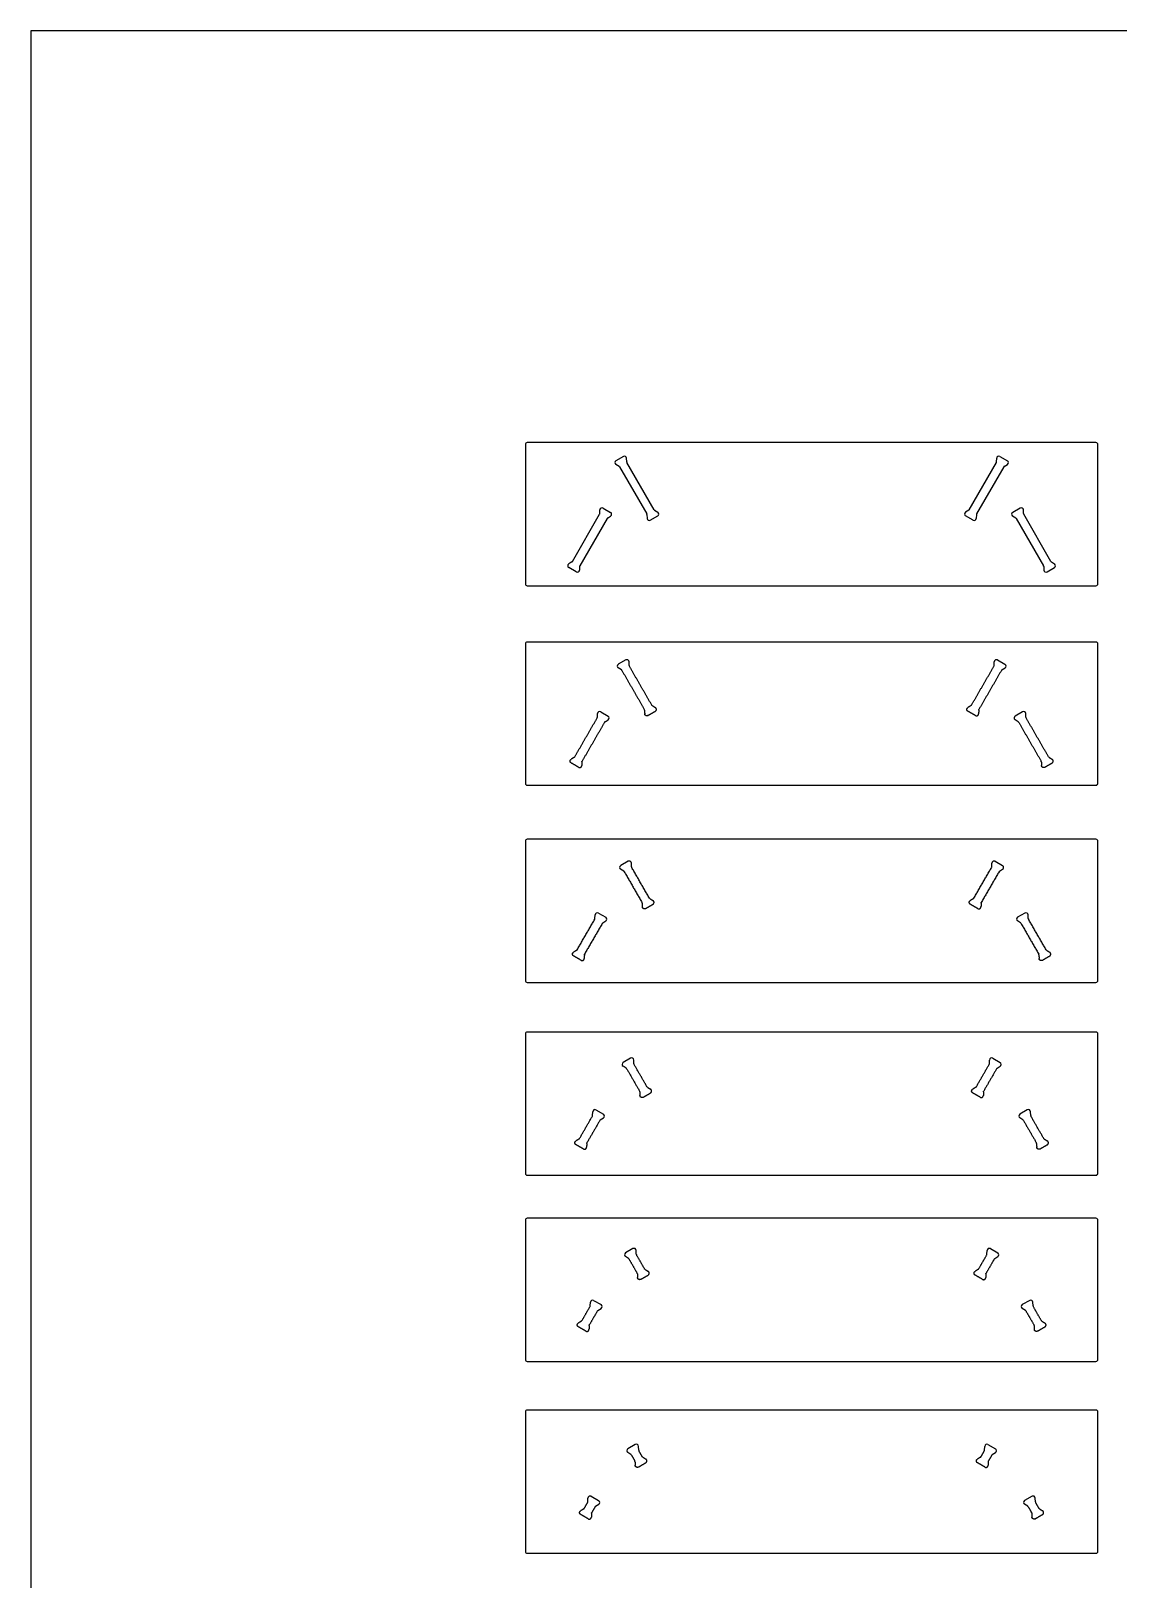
# Model space of a CAD drawing. Header units: millimetres. Extents: x -3995 to 3987, y -3942 to 2675.
# Drawn here: x -3995 to -1716, y -569 to 2675 of the extents above; entities that cross this region are included whole.
import ezdxf

# ---------------------------------------------------------------- set-up
doc = ezdxf.new("R2010")
doc.units = ezdxf.units.MM
doc.header["$MEASUREMENT"] = 0
doc.layers.add('Default', color=18, linetype='Continuous', true_color=0x000000)
doc.layers.add('Layer 02', color=1, linetype='Continuous', true_color=0xff0000)

msp = doc.modelspace()

# ---------------------------------------------------------------- linework, layer by layer
at = {"layer": 'Default'}
for points in [[(-2958.5, 1808.4), (-2958.5, 1516.4)], [(-1762.5, 1812.4), (-2954.5, 1812.4)], [(-1758.5, 1516.4), (-1758.5, 1808.4)], [(-2762.2, 1762.5), (-2768.8, 1766.7)], [(-2753.1, 1783.4), (-2768.7, 1774.4)], [(-2761.2, 1761.5), (-2704.2, 1662.7)], [(-2746, 1771.9), (-2746.3, 1779.7)], [(-2688.6, 1671.7), (-2745.6, 1770.5)], [(-2028.3, 1671.7), (-1971.3, 1770.5)], [(-1955.7, 1761.5), (-2012.8, 1662.7)], [(-1970.9, 1771.9), (-1970.6, 1779.7)], [(-1963.8, 1783.4), (-1948.2, 1774.4)], [(-1954.7, 1762.5), (-1948.1, 1766.7)], [(-2860, 1563.3), (-2803, 1662.1)], [(-2802.6, 1663.5), (-2802.3, 1671.3)], [(-2795.5, 1675), (-2779.9, 1666)], [(-2786.4, 1654.1), (-2779.8, 1658.3)], [(-2703.8, 1661.3), (-2703.4, 1653.4)], [(-2696.7, 1649.7), (-2681.1, 1658.7)], [(-2687.6, 1670.6), (-2680.9, 1666.4)], [(-2029.3, 1670.6), (-2036, 1666.4)], [(-2020.2, 1649.7), (-2035.8, 1658.7)], [(-2013.1, 1661.3), (-2013.5, 1653.4)], [(-1930.5, 1654.1), (-1937.1, 1658.3)], [(-1921.4, 1675), (-1937, 1666)], [(-1914.3, 1663.5), (-1914.6, 1671.3)], [(-1856.9, 1563.3), (-1913.9, 1662.1)], [(-2787.4, 1653.1), (-2844.5, 1554.3)], [(-1929.5, 1653.1), (-1872.4, 1554.3)], [(-2861, 1562.2), (-2867.7, 1558)], [(-1855.9, 1562.2), (-1849.2, 1558)], [(-2851.9, 1541.3), (-2867.5, 1550.3)], [(-2844.9, 1552.9), (-2845.2, 1545)], [(-1872, 1552.9), (-1871.7, 1545)], [(-1865, 1541.3), (-1849.4, 1550.3)], [(-2954.5, 1512.4), (-1762.5, 1512.4)], [(-2958.5, 1390.4), (-2958.5, 1098.4)], [(-1762.5, 1394.4), (-2954.5, 1394.4)], [(-1758.5, 1098.4), (-1758.5, 1390.4)], [(-2757.2, 1335.9), (-2763.8, 1340.1)], [(-2748.1, 1356.8), (-2763.7, 1347.8)], [(-2741, 1345.2), (-2741.3, 1353.1)], [(-1975.9, 1345.2), (-1975.6, 1353.1)], [(-1968.8, 1356.8), (-1953.2, 1347.8)], [(-1959.7, 1335.9), (-1953.1, 1340.1)], [(-2807.6, 1236.8), (-2807.3, 1244.7)], [(-2800.5, 1248.4), (-2784.9, 1239.4)], [(-1916.4, 1248.4), (-1932, 1239.4)], [(-1909.3, 1236.8), (-1909.6, 1244.7)], [(-2791.4, 1227.5), (-2784.8, 1231.7)], [(-1925.5, 1227.5), (-1932.1, 1231.7)], [(-2954.5, 1094.4), (-1762.5, 1094.4)], [(-2958.5, 977.3), (-2958.5, 685.3)], [(-1762.5, 981.3), (-2954.5, 981.3)], [(-1758.5, 685.3), (-1758.5, 977.3)], [(-2752.2, 914.1), (-2758.8, 918.3)], [(-2743.1, 935), (-2758.7, 926)], [(-2736, 923.5), (-2736.3, 931.3)], [(-1980.9, 923.5), (-1980.6, 931.3)], [(-1973.8, 935), (-1958.2, 926)], [(-1964.7, 914.1), (-1958.1, 918.3)], [(-2812.6, 815.1), (-2812.3, 822.9)], [(-2805.5, 826.6), (-2789.9, 817.6)], [(-1911.4, 826.6), (-1927, 817.6)], [(-1904.3, 815.1), (-1904.6, 822.9)], [(-2796.4, 805.7), (-2789.8, 809.9)], [(-1920.5, 805.7), (-1927.1, 809.9)], [(-2954.5, 681.3), (-1762.5, 681.3)], [(-2958.5, 573.3), (-2958.5, 281.3)], [(-1762.5, 577.3), (-2954.5, 577.3)], [(-1758.5, 281.3), (-1758.5, 573.3)], [(-2738.1, 522.3), (-2753.7, 513.3)], [(-1978.8, 522.3), (-1963.2, 513.3)], [(-2747.2, 501.4), (-2753.8, 505.6)], [(-2731, 510.8), (-2731.3, 518.6)], [(-1985.9, 510.8), (-1985.6, 518.6)], [(-1969.7, 501.4), (-1963.1, 505.6)], [(-2817.6, 402.4), (-2817.3, 410.2)], [(-2810.5, 414), (-2794.9, 405)], [(-2801.4, 393.1), (-2794.8, 397.3)], [(-1915.5, 393.1), (-1922.1, 397.3)], [(-1906.4, 414), (-1922, 405)], [(-1899.3, 402.4), (-1899.6, 410.2)], [(-2954.5, 277.3), (-1762.5, 277.3)], [(-2958.5, 183), (-2958.5, -109)], [(-1762.5, 187), (-2954.5, 187)], [(-1758.5, -109), (-1758.5, 183)], [(-2742.2, 102.5), (-2748.8, 106.7)], [(-2733.1, 123.4), (-2748.7, 114.4)], [(-2726, 111.8), (-2726.3, 119.7)], [(-1990.9, 111.8), (-1990.6, 119.7)], [(-1983.8, 123.4), (-1968.2, 114.4)], [(-1974.7, 102.5), (-1968.1, 106.7)], [(-2822.6, 3.4), (-2822.3, 11.3)], [(-2815.5, 15), (-2799.9, 6)], [(-1901.4, 15), (-1917, 6)], [(-1894.3, 3.4), (-1894.6, 11.3)], [(-2806.4, -5.9), (-2799.8, -1.7)], [(-1910.5, -5.9), (-1917.1, -1.7)], [(-2954.5, -113), (-1762.5, -113)], [(-2958.5, -218.9), (-2958.5, -510.9)], [(-1762.5, -214.9), (-2954.5, -214.9)], [(-1758.5, -510.9), (-1758.5, -218.9)], [(-2728.1, -287.2), (-2743.7, -296.2)], [(-2721, -298.8), (-2721.3, -290.9)], [(-1995.9, -298.8), (-1995.6, -290.9)], [(-1988.8, -287.2), (-1973.2, -296.2)], [(-2737.2, -308.1), (-2743.8, -303.9)], [(-1979.7, -308.1), (-1973.1, -303.9)], [(-2827.6, -407.1), (-2827.3, -399.3)], [(-2820.5, -395.6), (-2804.9, -404.6)], [(-2811.4, -416.5), (-2804.8, -412.3)], [(-1905.5, -416.5), (-1912.1, -412.3)], [(-1896.4, -395.6), (-1912, -404.6)], [(-1889.3, -407.1), (-1889.6, -399.3)], [(-2954.5, -514.9), (-1762.5, -514.9)]]:
    msp.add_lwpolyline(points, dxfattribs=at)
for centre, radius, start, end in [((-2954.5, 1808.4), 4, 90, 180), ((-2750.8, 1779.5, -11.6), 4.5, 2.3722, 120), ((-1966.1, 1779.5, -11.6), 4.5, 60, 177.6278), ((-1762.5, 1808.4), 4, 0, 90), ((-2766.4, 1770.5, -11.6), 4.5, 120, 237.6278), ((-2763.8, 1760, -11.6), 3, 30, 57.6278), ((-2743, 1772, -11.6), 3, 182.3722, 210), ((-1973.9, 1772, -11.6), 3, 330, 357.6278), ((-1953.1, 1760, -11.6), 3, 122.3722, 150), ((-1950.5, 1770.5, -11.6), 4.5, 302.3722, 60), ((-2805.6, 1663.6, -11.6), 3, 330, 357.6278), ((-2797.8, 1671.1, -11.6), 4.5, 60, 177.6278), ((-2782.2, 1662.1, -11.6), 4.5, 302.3722, 60), ((-2706.8, 1661.2, -11.6), 3, 2.3722, 30), ((-2686, 1673.2, -11.6), 3, 210, 237.6278), ((-2683.3, 1662.6, -11.6), 4.5, 300, 57.6278), ((-2033.6, 1662.6, -11.6), 4.5, 122.3722, 240), ((-2030.9, 1673.2, -11.6), 3, 302.3722, 330), ((-2010.2, 1661.2, -11.6), 3, 150, 177.6278), ((-1934.7, 1662.1, -11.6), 4.5, 120, 237.6278), ((-1919.1, 1671.1, -11.6), 4.5, 2.3722, 120), ((-1911.3, 1663.6, -11.6), 3, 182.3722, 210), ((-2784.8, 1651.6, -11.6), 3, 122.3722, 150), ((-2698.9, 1653.6, -11.6), 4.5, 182.3722, 300), ((-2018, 1653.6, -11.6), 4.5, 240, 357.6278), ((-1932.1, 1651.6, -11.6), 3, 30, 57.6278), ((-2865.3, 1554.2, -11.6), 4.5, 122.3722, 240), ((-2862.6, 1564.8, -11.6), 3, 302.3722, 330), ((-1854.3, 1564.8, -11.6), 3, 210, 237.6278), ((-1851.6, 1554.2, -11.6), 4.5, 300, 57.6278), ((-2849.7, 1545.2, -11.6), 4.5, 240, 357.6278), ((-2841.9, 1552.8, -11.6), 3, 150, 177.6278), ((-1875, 1552.8, -11.6), 3, 2.3722, 30), ((-1867.2, 1545.2, -11.6), 4.5, 182.3722, 300), ((-2954.5, 1516.4), 4, 180, 270), ((-1762.5, 1516.4), 4, 270, 0), ((-2954.5, 1390.4), 4, 90, 180), ((-1762.5, 1390.4), 4, 0, 90), ((-2761.4, 1343.9, -11.6), 4.5, 120, 237.6278), ((-2758.8, 1333.3, -11.6), 3, 30, 57.6278), ((-2745.8, 1352.9, -11.6), 4.5, 2.3722, 120), ((-2738, 1345.3, -11.6), 3, 182.3722, 210), ((-1978.9, 1345.3, -11.6), 3, 330, 357.6278), ((-1971.1, 1352.9, -11.6), 4.5, 60, 177.6278), ((-1958.1, 1333.3, -11.6), 3, 122.3722, 150), ((-1955.5, 1343.9, -11.6), 4.5, 302.3722, 60), ((-2810.6, 1236.9, -11.6), 3, 330, 357.6278), ((-2802.8, 1244.5, -11.6), 4.5, 60, 177.6278), ((-2787.2, 1235.5, -11.6), 4.5, 302.3722, 60), ((-1929.7, 1235.5, -11.6), 4.5, 120, 237.6278), ((-1914.1, 1244.5, -11.6), 4.5, 2.3722, 120), ((-1906.3, 1236.9, -11.6), 3, 182.3722, 210), ((-2789.8, 1224.9, -11.6), 3, 122.3722, 150), ((-1927.1, 1224.9, -11.6), 3, 30, 57.6278), ((-2954.5, 1098.4), 4, 180, 270), ((-1762.5, 1098.4), 4, 270, 0), ((-2954.5, 977.3), 4, 90, 180), ((-1762.5, 977.3), 4, 0, 90), ((-2756.4, 922.1, -11.6), 4.5, 120, 237.6278), ((-2753.8, 911.6, -11.6), 3, 30, 57.6278), ((-2740.8, 931.1, -11.6), 4.5, 2.3722, 120), ((-2733, 923.6, -11.6), 3, 182.3722, 210), ((-1983.9, 923.6, -11.6), 3, 330, 357.6278), ((-1976.1, 931.1, -11.6), 4.5, 60, 177.6278), ((-1963.1, 911.6, -11.6), 3, 122.3722, 150), ((-1960.5, 922.1, -11.6), 4.5, 302.3722, 60), ((-2815.6, 815.2, -11.6), 3, 330, 357.6278), ((-2807.8, 822.7, -11.6), 4.5, 60, 177.6278), ((-2792.2, 813.7, -11.6), 4.5, 302.3722, 60), ((-1924.7, 813.7, -11.6), 4.5, 120, 237.6278), ((-1909.1, 822.7, -11.6), 4.5, 2.3722, 120), ((-1901.3, 815.2, -11.6), 3, 182.3722, 210), ((-2794.8, 803.2, -11.6), 3, 122.3722, 150), ((-1922.1, 803.2, -11.6), 3, 30, 57.6278), ((-2954.5, 685.3), 4, 180, 270), ((-1762.5, 685.3), 4, 270, 0), ((-2954.5, 573.3), 4, 90, 180), ((-1762.5, 573.3), 4, 0, 90), ((-2735.8, 518.4, -11.6), 4.5, 2.3722, 120), ((-1981.1, 518.4, -11.6), 4.5, 60, 177.6278), ((-2751.4, 509.4, -11.6), 4.5, 120, 237.6278), ((-2748.8, 498.9, -11.6), 3, 30, 57.6278), ((-2728, 510.9, -11.6), 3, 182.3722, 210), ((-1988.9, 510.9, -11.6), 3, 330, 357.6278), ((-1968.1, 498.9, -11.6), 3, 122.3722, 150), ((-1965.5, 509.4, -11.6), 4.5, 302.3722, 60), ((-2820.6, 402.5, -11.6), 3, 330, 357.6278), ((-2812.8, 410.1, -11.6), 4.5, 60, 177.6278), ((-2799.8, 390.5, -11.6), 3, 122.3722, 150), ((-2797.2, 401.1, -11.6), 4.5, 302.3722, 60), ((-1919.7, 401.1, -11.6), 4.5, 120, 237.6278), ((-1917.1, 390.5, -11.6), 3, 30, 57.6278), ((-1904.1, 410.1, -11.6), 4.5, 2.3722, 120), ((-1896.3, 402.5, -11.6), 3, 182.3722, 210), ((-2954.5, 281.3), 4, 180, 270), ((-1762.5, 281.3), 4, 270, 0), ((-2954.5, 183), 4, 90, 180), ((-1762.5, 183), 4, 0, 90), ((-2746.4, 110.5, -11.6), 4.5, 120, 237.6278), ((-2743.8, 99.9, -11.6), 3, 30, 57.6278), ((-2730.8, 119.5, -11.6), 4.5, 2.3722, 120), ((-2723, 111.9, -11.6), 3, 182.3722, 210), ((-1993.9, 111.9, -11.6), 3, 330, 357.6278), ((-1986.1, 119.5, -11.6), 4.5, 60, 177.6278), ((-1973.1, 99.9, -11.6), 3, 122.3722, 150), ((-1970.5, 110.5, -11.6), 4.5, 302.3722, 60), ((-2825.6, 3.6, -11.6), 3, 330, 357.6278), ((-2817.8, 11.1, -11.6), 4.5, 60, 177.6278), ((-2802.2, 2.1, -11.6), 4.5, 302.3722, 60), ((-1914.7, 2.1, -11.6), 4.5, 120, 237.6278), ((-1899.1, 11.1, -11.6), 4.5, 2.3722, 120), ((-1891.3, 3.6, -11.6), 3, 182.3722, 210), ((-2804.8, -8.4, -11.6), 3, 122.3722, 150), ((-1912.1, -8.4, -11.6), 3, 30, 57.6278), ((-2954.5, -109), 4, 180, 270), ((-1762.5, -109), 4, 270, 0), ((-2954.5, -218.9), 4, 90, 180), ((-1762.5, -218.9), 4, 0, 90), ((-2725.8, -291.1, -11.6), 4.5, 2.3722, 120), ((-1991.1, -291.1, -11.6), 4.5, 60, 177.6278), ((-2741.4, -300.1, -11.6), 4.5, 120, 237.6278), ((-2738.8, -310.6, -11.6), 3, 30, 57.6278), ((-2718, -298.6, -11.6), 3, 182.3722, 210), ((-1998.9, -298.6, -11.6), 3, 330, 357.6278), ((-1978.1, -310.6, -11.6), 3, 122.3722, 150), ((-1975.5, -300.1, -11.6), 4.5, 302.3722, 60), ((-2830.6, -407, -11.6), 3, 330, 357.6278), ((-2822.8, -399.5, -11.6), 4.5, 60, 177.6278), ((-2809.8, -419, -11.6), 3, 122.3722, 150), ((-2807.2, -408.5, -11.6), 4.5, 302.3722, 60), ((-1909.7, -408.5, -11.6), 4.5, 120, 237.6278), ((-1907.1, -419, -11.6), 3, 30, 57.6278), ((-1894.1, -399.5, -11.6), 4.5, 2.3722, 120), ((-1886.3, -407, -11.6), 3, 182.3722, 210), ((-2954.5, -510.9), 4, 180, 270), ((-1762.5, -510.9), 4, 270, 0)]:
    msp.add_arc(centre, radius, start, end, dxfattribs=at)
for points in [[(-2756.2, 1334.8, -11.6), (-2732.7, 1294.1, -11.6), (-2709.2, 1253.3, -11.6)], [(-2693.6, 1262.3, -11.6), (-2717.1, 1303.1, -11.6), (-2740.6, 1343.8, -11.6)], [(-2023.3, 1262.3, -11.6), (-1999.8, 1303.1, -11.6), (-1976.3, 1343.8, -11.6)], [(-1960.7, 1334.8, -11.6), (-1984.2, 1294.1, -11.6), (-2007.8, 1253.3, -11.6)], [(-2855, 1153.9, -11.6), (-2831.5, 1194.7, -11.6), (-2808, 1235.4, -11.6)], [(-2708.8, 1251.9, -11.6), (-2708.6, 1248, -11.6), (-2708.4, 1244.1, -11.6)], [(-2701.7, 1240.4, -11.6), (-2693.9, 1244.9, -11.6), (-2686.1, 1249.4, -11.6)], [(-2692.6, 1261.3, -11.6), (-2689.3, 1259.2, -11.6), (-2685.9, 1257.1, -11.6)], [(-2024.3, 1261.3, -11.6), (-2027.6, 1259.2, -11.6), (-2031, 1257.1, -11.6)], [(-2015.2, 1240.4, -11.6), (-2023, 1244.9, -11.6), (-2030.8, 1249.4, -11.6)], [(-2008.1, 1251.9, -11.6), (-2008.3, 1248, -11.6), (-2008.5, 1244.1, -11.6)], [(-1861.9, 1153.9, -11.6), (-1885.4, 1194.7, -11.6), (-1908.9, 1235.4, -11.6)], [(-2792.4, 1226.4, -11.6), (-2815.9, 1185.7, -11.6), (-2839.5, 1144.9, -11.6)], [(-1924.5, 1226.4, -11.6), (-1901, 1185.7, -11.6), (-1877.4, 1144.9, -11.6)], [(-2856, 1152.9, -11.6), (-2859.4, 1150.8, -11.6), (-2862.7, 1148.7, -11.6)], [(-2846.9, 1132, -11.6), (-2854.7, 1136.5, -11.6), (-2862.5, 1141, -11.6)], [(-2839.9, 1143.6, -11.6), (-2840, 1139.6, -11.6), (-2840.2, 1135.7, -11.6)], [(-1877, 1143.6, -11.6), (-1876.9, 1139.6, -11.6), (-1876.7, 1135.7, -11.6)], [(-1870, 1132, -11.6), (-1862.2, 1136.5, -11.6), (-1854.4, 1141, -11.6)], [(-1860.9, 1152.9, -11.6), (-1857.5, 1150.8, -11.6), (-1854.2, 1148.7, -11.6)], [(-2751.2, 913.1, -11.6), (-2732.7, 881, -11.6), (-2714.2, 848.9, -11.6)], [(-2698.6, 857.9, -11.6), (-2717.1, 890, -11.6), (-2735.6, 922.1, -11.6)], [(-2018.3, 857.9, -11.6), (-1999.8, 890, -11.6), (-1981.3, 922.1, -11.6)], [(-1965.7, 913.1, -11.6), (-1984.2, 881, -11.6), (-2002.8, 848.9, -11.6)], [(-2713.8, 847.5, -11.6), (-2713.6, 843.6, -11.6), (-2713.4, 839.7, -11.6)], [(-2706.7, 835.9, -11.6), (-2698.9, 840.4, -11.6), (-2691.1, 844.9, -11.6)], [(-2697.6, 856.9, -11.6), (-2694.3, 854.7, -11.6), (-2690.9, 852.6, -11.6)], [(-2019.3, 856.9, -11.6), (-2022.6, 854.7, -11.6), (-2026, 852.6, -11.6)], [(-2010.2, 835.9, -11.6), (-2018, 840.4, -11.6), (-2025.8, 844.9, -11.6)], [(-2003.1, 847.5, -11.6), (-2003.3, 843.6, -11.6), (-2003.5, 839.7, -11.6)], [(-2850, 749.5, -11.6), (-2831.5, 781.6, -11.6), (-2813, 813.7, -11.6)], [(-1866.9, 749.5, -11.6), (-1885.4, 781.6, -11.6), (-1903.9, 813.7, -11.6)], [(-2797.4, 804.7, -11.6), (-2815.9, 772.6, -11.6), (-2834.5, 740.5, -11.6)], [(-1919.5, 804.7, -11.6), (-1901, 772.6, -11.6), (-1882.4, 740.5, -11.6)], [(-2851, 748.5, -11.6), (-2854.4, 746.4, -11.6), (-2857.7, 744.3, -11.6)], [(-1865.9, 748.5, -11.6), (-1862.5, 746.4, -11.6), (-1859.2, 744.3, -11.6)], [(-2841.9, 727.6, -11.6), (-2849.7, 732.1, -11.6), (-2857.5, 736.6, -11.6)], [(-2834.9, 739.1, -11.6), (-2835, 735.2, -11.6), (-2835.2, 731.3, -11.6)], [(-1882, 739.1, -11.6), (-1881.9, 735.2, -11.6), (-1881.7, 731.3, -11.6)], [(-1875, 727.6, -11.6), (-1867.2, 732.1, -11.6), (-1859.4, 736.6, -11.6)], [(-2746.2, 500.4, -11.6), (-2732.7, 477, -11.6), (-2719.2, 453.5, -11.6)], [(-2703.6, 462.5, -11.6), (-2717.1, 486, -11.6), (-2730.6, 509.4, -11.6)], [(-2013.3, 462.5, -11.6), (-1999.8, 486, -11.6), (-1986.3, 509.4, -11.6)], [(-1970.7, 500.4, -11.6), (-1984.2, 477, -11.6), (-1997.8, 453.5, -11.6)], [(-2702.6, 461.5, -11.6), (-2699.3, 459.4, -11.6), (-2695.9, 457.3, -11.6)], [(-2014.3, 461.5, -11.6), (-2017.6, 459.4, -11.6), (-2021, 457.3, -11.6)], [(-2718.8, 452.2, -11.6), (-2718.6, 448.2, -11.6), (-2718.4, 444.3, -11.6)], [(-2711.7, 440.6, -11.6), (-2703.9, 445.1, -11.6), (-2696.1, 449.6, -11.6)], [(-2005.2, 440.6, -11.6), (-2013, 445.1, -11.6), (-2020.8, 449.6, -11.6)], [(-1998.1, 452.2, -11.6), (-1998.3, 448.2, -11.6), (-1998.5, 444.3, -11.6)], [(-2845, 354.2, -11.6), (-2831.5, 377.6, -11.6), (-2818, 401, -11.6)], [(-2802.4, 392, -11.6), (-2815.9, 368.6, -11.6), (-2829.5, 345.2, -11.6)], [(-1914.5, 392, -11.6), (-1901, 368.6, -11.6), (-1887.4, 345.2, -11.6)], [(-1871.9, 354.2, -11.6), (-1885.4, 377.6, -11.6), (-1898.9, 401, -11.6)], [(-2846, 353.1, -11.6), (-2849.4, 351, -11.6), (-2852.7, 348.9, -11.6)], [(-2836.9, 332.2, -11.6), (-2844.7, 336.7, -11.6), (-2852.5, 341.2, -11.6)], [(-2829.9, 343.8, -11.6), (-2830, 339.8, -11.6), (-2830.2, 335.9, -11.6)], [(-1887, 343.8, -11.6), (-1886.9, 339.8, -11.6), (-1886.7, 335.9, -11.6)], [(-1880, 332.2, -11.6), (-1872.2, 336.7, -11.6), (-1864.4, 341.2, -11.6)], [(-1870.9, 353.1, -11.6), (-1867.5, 351, -11.6), (-1864.2, 348.9, -11.6)], [(-2741.2, 101.4, -11.6), (-2732.7, 86.7, -11.6), (-2724.2, 71.9, -11.6)], [(-2708.6, 80.9, -11.6), (-2717.1, 95.7, -11.6), (-2725.6, 110.4, -11.6)], [(-2008.3, 80.9, -11.6), (-1999.8, 95.7, -11.6), (-1991.3, 110.4, -11.6)], [(-1975.7, 101.4, -11.6), (-1984.2, 86.7, -11.6), (-1992.8, 71.9, -11.6)], [(-2723.8, 70.5, -11.6), (-2723.6, 66.6, -11.6), (-2723.4, 62.7, -11.6)], [(-2716.7, 59, -11.6), (-2708.9, 63.5, -11.6), (-2701.1, 68, -11.6)], [(-2707.6, 79.9, -11.6), (-2704.3, 77.8, -11.6), (-2700.9, 75.7, -11.6)], [(-2009.3, 79.9, -11.6), (-2012.6, 77.8, -11.6), (-2016, 75.7, -11.6)], [(-2000.2, 59, -11.6), (-2008, 63.5, -11.6), (-2015.8, 68, -11.6)], [(-1993.1, 70.5, -11.6), (-1993.3, 66.6, -11.6), (-1993.5, 62.7, -11.6)], [(-2840, -27.5, -11.6), (-2831.5, -12.7, -11.6), (-2823, 2.1, -11.6)], [(-1876.9, -27.5, -11.6), (-1885.4, -12.7, -11.6), (-1893.9, 2.1, -11.6)], [(-2841, -28.5, -11.6), (-2844.4, -30.6, -11.6), (-2847.7, -32.7, -11.6)], [(-2807.4, -6.9, -11.6), (-2815.9, -21.7, -11.6), (-2824.5, -36.5, -11.6)], [(-1909.5, -6.9, -11.6), (-1901, -21.7, -11.6), (-1892.4, -36.5, -11.6)], [(-1875.9, -28.5, -11.6), (-1872.5, -30.6, -11.6), (-1869.2, -32.7, -11.6)], [(-2831.9, -49.4, -11.6), (-2839.7, -44.9, -11.6), (-2847.5, -40.4, -11.6)], [(-2824.9, -37.9, -11.6), (-2825, -41.8, -11.6), (-2825.2, -45.7, -11.6)], [(-1892, -37.9, -11.6), (-1891.9, -41.8, -11.6), (-1891.7, -45.7, -11.6)], [(-1885, -49.4, -11.6), (-1877.2, -44.9, -11.6), (-1869.4, -40.4, -11.6)], [(-2736.2, -309.1, -11.6), (-2732.7, -315.3, -11.6), (-2729.2, -321.4, -11.6)], [(-2728.8, -322.7, -11.6), (-2728.6, -326.7, -11.6), (-2728.4, -330.6, -11.6)], [(-2713.6, -312.4, -11.6), (-2717.1, -306.3, -11.6), (-2720.6, -300.1, -11.6)], [(-2712.6, -313.4, -11.6), (-2709.3, -315.5, -11.6), (-2705.9, -317.6, -11.6)], [(-2004.3, -313.4, -11.6), (-2007.6, -315.5, -11.6), (-2011, -317.6, -11.6)], [(-2003.3, -312.4, -11.6), (-1999.8, -306.3, -11.6), (-1996.3, -300.1, -11.6)], [(-1988.1, -322.7, -11.6), (-1988.3, -326.7, -11.6), (-1988.5, -330.6, -11.6)], [(-1980.7, -309.1, -11.6), (-1984.2, -315.3, -11.6), (-1987.8, -321.4, -11.6)], [(-2721.7, -334.3, -11.6), (-2713.9, -329.8, -11.6), (-2706.1, -325.3, -11.6)], [(-1995.2, -334.3, -11.6), (-2003, -329.8, -11.6), (-2010.8, -325.3, -11.6)], [(-2835, -420.7, -11.6), (-2831.5, -414.6, -11.6), (-2828, -408.5, -11.6)], [(-2812.4, -417.5, -11.6), (-2815.9, -423.6, -11.6), (-2819.5, -429.7, -11.6)], [(-1904.5, -417.5, -11.6), (-1901, -423.6, -11.6), (-1897.4, -429.7, -11.6)], [(-1881.9, -420.7, -11.6), (-1885.4, -414.6, -11.6), (-1888.9, -408.5, -11.6)], [(-2836, -421.8, -11.6), (-2839.4, -423.9, -11.6), (-2842.7, -426, -11.6)], [(-2826.9, -442.7, -11.6), (-2834.7, -438.2, -11.6), (-2842.5, -433.7, -11.6)], [(-2819.9, -431.1, -11.6), (-2820, -435.1, -11.6), (-2820.2, -439, -11.6)], [(-1897, -431.1, -11.6), (-1896.9, -435.1, -11.6), (-1896.7, -439, -11.6)], [(-1890, -442.7, -11.6), (-1882.2, -438.2, -11.6), (-1874.4, -433.7, -11.6)], [(-1880.9, -421.8, -11.6), (-1877.5, -423.9, -11.6), (-1874.2, -426, -11.6)]]:
    msp.add_open_spline(points, degree=2, dxfattribs=at)
for points in [[(-2708.8, 1251.9, -11.6), (-2708.8, 1252.7, -11.6), (-2709.2, 1253.3, -11.6)], [(-2692.6, 1261.3, -11.6), (-2693.2, 1261.7, -11.6), (-2693.6, 1262.3, -11.6)], [(-2024.3, 1261.3, -11.6), (-2023.7, 1261.7, -11.6), (-2023.3, 1262.3, -11.6)], [(-2008.1, 1251.9, -11.6), (-2008.1, 1252.7, -11.6), (-2007.8, 1253.3, -11.6)], [(-2856, 1152.9, -11.6), (-2855.4, 1153.3, -11.6), (-2855, 1153.9, -11.6)], [(-2839.9, 1143.6, -11.6), (-2839.8, 1144.3, -11.6), (-2839.5, 1144.9, -11.6)], [(-1877, 1143.6, -11.6), (-1877.1, 1144.3, -11.6), (-1877.4, 1144.9, -11.6)], [(-1860.9, 1152.9, -11.6), (-1861.5, 1153.3, -11.6), (-1861.9, 1153.9, -11.6)], [(-2713.8, 847.5, -11.6), (-2713.8, 848.2, -11.6), (-2714.2, 848.9, -11.6)], [(-2697.6, 856.9, -11.6), (-2698.2, 857.2, -11.6), (-2698.6, 857.9, -11.6)], [(-2019.3, 856.9, -11.6), (-2018.7, 857.2, -11.6), (-2018.3, 857.9, -11.6)], [(-2003.1, 847.5, -11.6), (-2003.1, 848.2, -11.6), (-2002.8, 848.9, -11.6)], [(-2851, 748.5, -11.6), (-2850.4, 748.9, -11.6), (-2850, 749.5, -11.6)], [(-1865.9, 748.5, -11.6), (-1866.5, 748.9, -11.6), (-1866.9, 749.5, -11.6)], [(-2834.9, 739.1, -11.6), (-2834.8, 739.9, -11.6), (-2834.5, 740.5, -11.6)], [(-1882, 739.1, -11.6), (-1882.1, 739.9, -11.6), (-1882.4, 740.5, -11.6)], [(-2702.6, 461.5, -11.6), (-2703.2, 461.9, -11.6), (-2703.6, 462.5, -11.6)], [(-2014.3, 461.5, -11.6), (-2013.7, 461.9, -11.6), (-2013.3, 462.5, -11.6)], [(-2718.8, 452.2, -11.6), (-2718.8, 452.9, -11.6), (-2719.2, 453.5, -11.6)], [(-1998.1, 452.2, -11.6), (-1998.1, 452.9, -11.6), (-1997.8, 453.5, -11.6)], [(-2846, 353.1, -11.6), (-2845.4, 353.5, -11.6), (-2845, 354.2, -11.6)], [(-2829.9, 343.8, -11.6), (-2829.8, 344.5, -11.6), (-2829.5, 345.2, -11.6)], [(-1887, 343.8, -11.6), (-1887.1, 344.5, -11.6), (-1887.4, 345.2, -11.6)], [(-1870.9, 353.1, -11.6), (-1871.5, 353.5, -11.6), (-1871.9, 354.2, -11.6)], [(-2723.8, 70.5, -11.6), (-2723.8, 71.3, -11.6), (-2724.2, 71.9, -11.6)], [(-2707.6, 79.9, -11.6), (-2708.2, 80.3, -11.6), (-2708.6, 80.9, -11.6)], [(-2009.3, 79.9, -11.6), (-2008.7, 80.3, -11.6), (-2008.3, 80.9, -11.6)], [(-1993.1, 70.5, -11.6), (-1993.1, 71.3, -11.6), (-1992.8, 71.9, -11.6)], [(-2841, -28.5, -11.6), (-2840.4, -28.1, -11.6), (-2840, -27.5, -11.6)], [(-1875.9, -28.5, -11.6), (-1876.5, -28.1, -11.6), (-1876.9, -27.5, -11.6)], [(-2824.9, -37.9, -11.6), (-2824.8, -37.1, -11.6), (-2824.5, -36.5, -11.6)], [(-1892, -37.9, -11.6), (-1892.1, -37.1, -11.6), (-1892.4, -36.5, -11.6)], [(-2728.8, -322.7, -11.6), (-2728.8, -322, -11.6), (-2729.2, -321.4, -11.6)], [(-2712.6, -313.4, -11.6), (-2713.2, -313, -11.6), (-2713.6, -312.4, -11.6)], [(-2004.3, -313.4, -11.6), (-2003.7, -313, -11.6), (-2003.3, -312.4, -11.6)], [(-1988.1, -322.7, -11.6), (-1988.1, -322, -11.6), (-1987.8, -321.4, -11.6)], [(-2836, -421.8, -11.6), (-2835.4, -421.4, -11.6), (-2835, -420.7, -11.6)], [(-1880.9, -421.8, -11.6), (-1881.5, -421.4, -11.6), (-1881.9, -420.7, -11.6)], [(-2819.9, -431.1, -11.6), (-2819.8, -430.4, -11.6), (-2819.5, -429.7, -11.6)], [(-1897, -431.1, -11.6), (-1897.1, -430.4, -11.6), (-1897.4, -429.7, -11.6)]]:
    msp.add_rational_spline(points, [1, 0.971076313064, 1], degree=2, dxfattribs=at)
for points in [[(-2701.7, 1240.4, -11.6), (-2703.9, 1239.1, -11.6), (-2706.1, 1240.3, -11.6), (-2708.3, 1241.6, -11.6), (-2708.4, 1244.1, -11.6)], [(-2686.1, 1249.4, -11.6), (-2683.9, 1250.6, -11.6), (-2683.8, 1253.2, -11.6), (-2683.8, 1255.7, -11.6), (-2685.9, 1257.1, -11.6)], [(-2030.8, 1249.4, -11.6), (-2033, 1250.6, -11.6), (-2033.1, 1253.2, -11.6), (-2033.1, 1255.7, -11.6), (-2031, 1257.1, -11.6)], [(-2015.2, 1240.4, -11.6), (-2013, 1239.1, -11.6), (-2010.8, 1240.3, -11.6), (-2008.6, 1241.6, -11.6), (-2008.5, 1244.1, -11.6)], [(-2862.5, 1141, -11.6), (-2864.7, 1142.3, -11.6), (-2864.8, 1144.8, -11.6), (-2864.8, 1147.3, -11.6), (-2862.7, 1148.7, -11.6)], [(-2846.9, 1132, -11.6), (-2844.7, 1130.7, -11.6), (-2842.5, 1132, -11.6), (-2840.3, 1133.2, -11.6), (-2840.2, 1135.7, -11.6)], [(-1870, 1132, -11.6), (-1872.2, 1130.7, -11.6), (-1874.4, 1132, -11.6), (-1876.6, 1133.2, -11.6), (-1876.7, 1135.7, -11.6)], [(-1854.4, 1141, -11.6), (-1852.2, 1142.3, -11.6), (-1852.1, 1144.8, -11.6), (-1852.1, 1147.3, -11.6), (-1854.2, 1148.7, -11.6)], [(-2691.1, 844.9, -11.6), (-2688.9, 846.2, -11.6), (-2688.8, 848.8, -11.6), (-2688.8, 851.3, -11.6), (-2690.9, 852.6, -11.6)], [(-2025.8, 844.9, -11.6), (-2028, 846.2, -11.6), (-2028.1, 848.8, -11.6), (-2028.1, 851.3, -11.6), (-2026, 852.6, -11.6)], [(-2706.7, 835.9, -11.6), (-2708.9, 834.7, -11.6), (-2711.1, 835.9, -11.6), (-2713.3, 837.1, -11.6), (-2713.4, 839.7, -11.6)], [(-2010.2, 835.9, -11.6), (-2008, 834.7, -11.6), (-2005.8, 835.9, -11.6), (-2003.6, 837.1, -11.6), (-2003.5, 839.7, -11.6)], [(-2857.5, 736.6, -11.6), (-2859.7, 737.8, -11.6), (-2859.8, 740.4, -11.6), (-2859.8, 742.9, -11.6), (-2857.7, 744.3, -11.6)], [(-2841.9, 727.6, -11.6), (-2839.7, 726.3, -11.6), (-2837.5, 727.5, -11.6), (-2835.3, 728.7, -11.6), (-2835.2, 731.3, -11.6)], [(-1875, 727.6, -11.6), (-1877.2, 726.3, -11.6), (-1879.4, 727.5, -11.6), (-1881.6, 728.7, -11.6), (-1881.7, 731.3, -11.6)], [(-1859.4, 736.6, -11.6), (-1857.2, 737.8, -11.6), (-1857.1, 740.4, -11.6), (-1857.1, 742.9, -11.6), (-1859.2, 744.3, -11.6)], [(-2696.1, 449.6, -11.6), (-2693.9, 450.9, -11.6), (-2693.8, 453.4, -11.6), (-2693.8, 455.9, -11.6), (-2695.9, 457.3, -11.6)], [(-2020.8, 449.6, -11.6), (-2023, 450.9, -11.6), (-2023.1, 453.4, -11.6), (-2023.1, 455.9, -11.6), (-2021, 457.3, -11.6)], [(-2711.7, 440.6, -11.6), (-2713.9, 439.3, -11.6), (-2716.1, 440.5, -11.6), (-2718.3, 441.8, -11.6), (-2718.4, 444.3, -11.6)], [(-2005.2, 440.6, -11.6), (-2003, 439.3, -11.6), (-2000.8, 440.5, -11.6), (-1998.6, 441.8, -11.6), (-1998.5, 444.3, -11.6)], [(-2852.5, 341.2, -11.6), (-2854.7, 342.5, -11.6), (-2854.8, 345, -11.6), (-2854.8, 347.6, -11.6), (-2852.7, 348.9, -11.6)], [(-2836.9, 332.2, -11.6), (-2834.7, 330.9, -11.6), (-2832.5, 332.2, -11.6), (-2830.3, 333.4, -11.6), (-2830.2, 335.9, -11.6)], [(-1880, 332.2, -11.6), (-1882.2, 330.9, -11.6), (-1884.4, 332.2, -11.6), (-1886.6, 333.4, -11.6), (-1886.7, 335.9, -11.6)], [(-1864.4, 341.2, -11.6), (-1862.2, 342.5, -11.6), (-1862.1, 345, -11.6), (-1862.1, 347.6, -11.6), (-1864.2, 348.9, -11.6)], [(-2701.1, 68, -11.6), (-2698.9, 69.2, -11.6), (-2698.8, 71.8, -11.6), (-2698.8, 74.3, -11.6), (-2700.9, 75.7, -11.6)], [(-2015.8, 68, -11.6), (-2018, 69.2, -11.6), (-2018.1, 71.8, -11.6), (-2018.1, 74.3, -11.6), (-2016, 75.7, -11.6)], [(-2716.7, 59, -11.6), (-2718.9, 57.7, -11.6), (-2721.1, 58.9, -11.6), (-2723.3, 60.1, -11.6), (-2723.4, 62.7, -11.6)], [(-2000.2, 59, -11.6), (-1998, 57.7, -11.6), (-1995.8, 58.9, -11.6), (-1993.6, 60.1, -11.6), (-1993.5, 62.7, -11.6)], [(-2847.5, -40.4, -11.6), (-2849.7, -39.2, -11.6), (-2849.8, -36.6, -11.6), (-2849.8, -34.1, -11.6), (-2847.7, -32.7, -11.6)], [(-2831.9, -49.4, -11.6), (-2829.7, -50.7, -11.6), (-2827.5, -49.5, -11.6), (-2825.3, -48.2, -11.6), (-2825.2, -45.7, -11.6)], [(-1885, -49.4, -11.6), (-1887.2, -50.7, -11.6), (-1889.4, -49.5, -11.6), (-1891.6, -48.2, -11.6), (-1891.7, -45.7, -11.6)], [(-1869.4, -40.4, -11.6), (-1867.2, -39.2, -11.6), (-1867.1, -36.6, -11.6), (-1867.1, -34.1, -11.6), (-1869.2, -32.7, -11.6)], [(-2706.1, -325.3, -11.6), (-2703.9, -324, -11.6), (-2703.8, -321.5, -11.6), (-2703.8, -319, -11.6), (-2705.9, -317.6, -11.6)], [(-2010.8, -325.3, -11.6), (-2013, -324, -11.6), (-2013.1, -321.5, -11.6), (-2013.1, -319, -11.6), (-2011, -317.6, -11.6)], [(-2721.7, -334.3, -11.6), (-2723.9, -335.6, -11.6), (-2726.1, -334.4, -11.6), (-2728.3, -333.1, -11.6), (-2728.4, -330.6, -11.6)], [(-1995.2, -334.3, -11.6), (-1993, -335.6, -11.6), (-1990.8, -334.4, -11.6), (-1988.6, -333.1, -11.6), (-1988.5, -330.6, -11.6)], [(-2842.5, -433.7, -11.6), (-2844.7, -432.4, -11.6), (-2844.8, -429.9, -11.6), (-2844.8, -427.4, -11.6), (-2842.7, -426, -11.6)], [(-2826.9, -442.7, -11.6), (-2824.7, -444, -11.6), (-2822.5, -442.7, -11.6), (-2820.3, -441.5, -11.6), (-2820.2, -439, -11.6)], [(-1890, -442.7, -11.6), (-1892.2, -444, -11.6), (-1894.4, -442.7, -11.6), (-1896.6, -441.5, -11.6), (-1896.7, -439, -11.6)], [(-1874.4, -433.7, -11.6), (-1872.2, -432.4, -11.6), (-1872.1, -429.9, -11.6), (-1872.1, -427.4, -11.6), (-1874.2, -426, -11.6)]]:
    msp.add_rational_spline(points, [1, 0.871154179895, 1, 0.871154179895, 1], degree=2, knots=[28.274334, 28.274334, 28.274334, 32.893568, 32.893568, 37.512803, 37.512803, 37.512803], dxfattribs=at)
at = {"layer": 'Layer 02'}
msp.add_lwpolyline([(-3994.9, -3941.5), (3986.7, -3941.5), (3986.7, 2674.8), (-3994.9, 2674.8)], close=True, dxfattribs=at)

doc.saveas('drawing.dxf')
